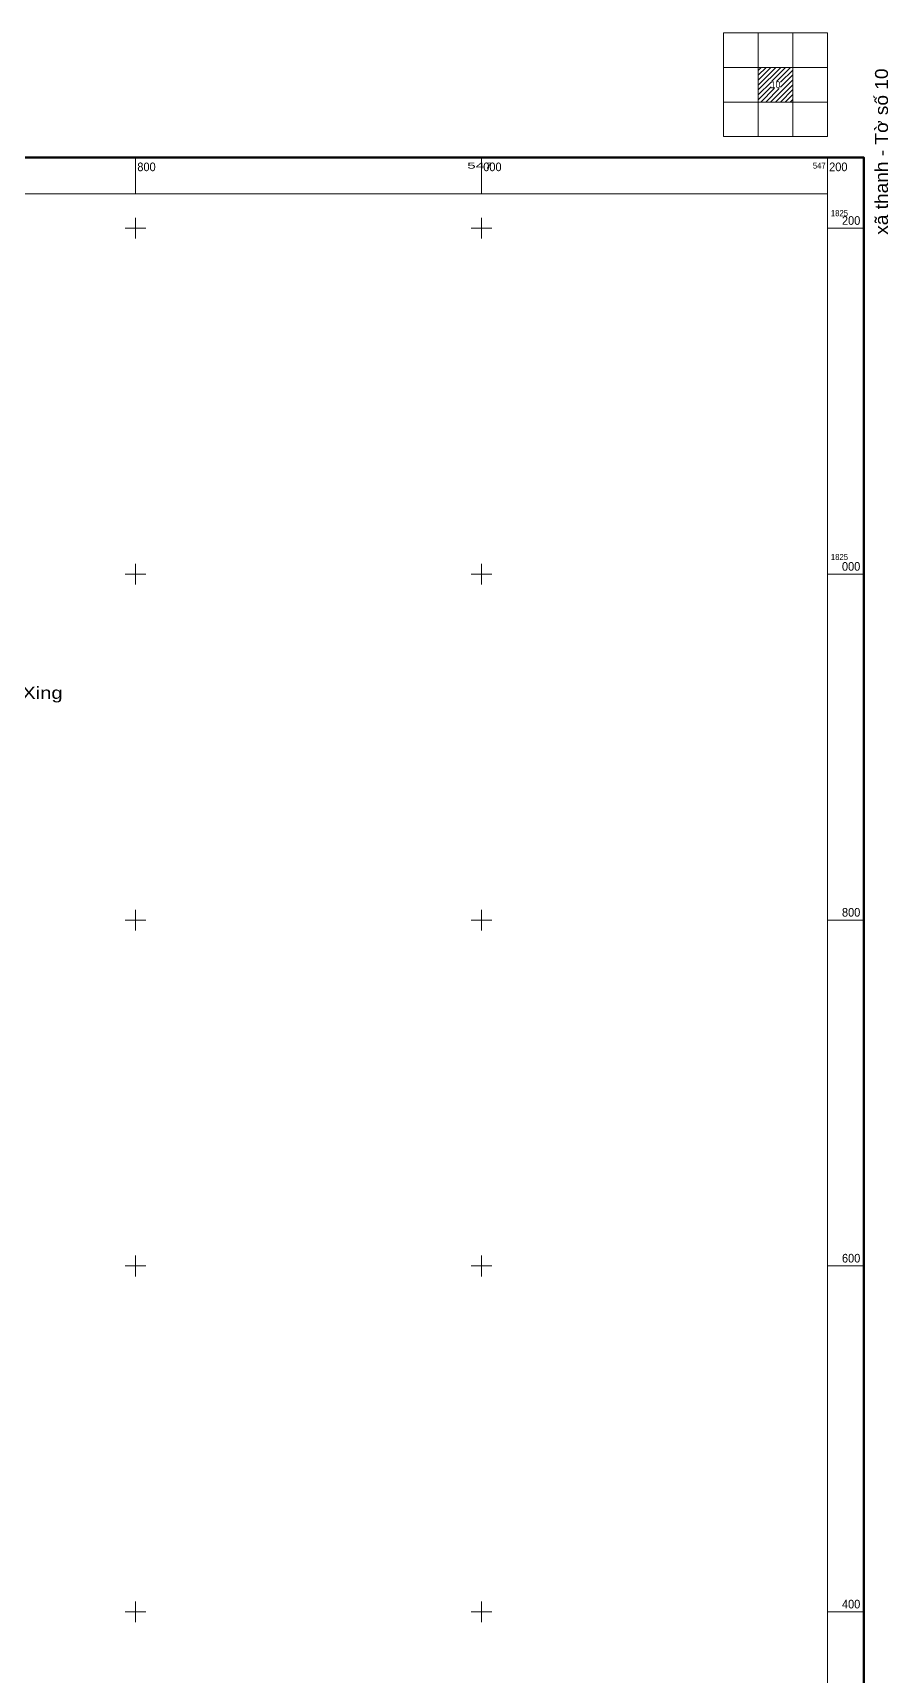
# Model space of a CAD drawing. Header units: metres. Extents: x 545779 to 547235, y 1823638 to 1825358.
# Drawn here: x 546741 to 547235, y 1824363 to 1825313 of the extents above; entities that cross this region are included whole.
import ezdxf
from ezdxf.enums import TextEntityAlignment as Align

# ---------------------------------------------------------------- set-up
doc = ezdxf.new("R2010")
doc.units = ezdxf.units.M
doc.header["$LTSCALE"] = 0.6
doc.layers.add('48', color=7, linetype='Continuous')
doc.layers.add('62', color=7, linetype='Continuous', lineweight=13)

msp = doc.modelspace()

# ---------------------------------------------------------------- linework, layer by layer
at = {"layer": '62'}
for p, q in [((547160, 1825253), (547160, 1825313)), ((547140, 1825293), (547200, 1825293)), ((547160, 1825291.29), (547161.71, 1825293)), ((547160, 1825288.46), (547164.54, 1825293)), ((547160, 1825285.63), (547167.37, 1825293)), ((547160, 1825282.8), (547170.2, 1825293)), ((547160, 1825279.97), (547173.03, 1825293)), ((547167.73, 1825284.88), (547175.85, 1825293)), ((547170.56, 1825284.88), (547178.68, 1825293)), ((547172.95, 1825284.43), (547180, 1825291.49)), ((547172.95, 1825281.61), (547180, 1825288.66)), ((547160, 1825277.15), (547167.38, 1825284.53)), ((547160, 1825274.32), (547167.38, 1825281.7)), ((547161.51, 1825273), (547169.29, 1825280.78)), ((547164.34, 1825273), (547172.12, 1825280.78)), ((547167.17, 1825273), (547180, 1825285.83)), ((547170, 1825273), (547180, 1825283)), ((547172.83, 1825273), (547180, 1825280.17)), ((547140, 1825253), (547140, 1825273)), ((547140, 1825273), (547200, 1825273)), ((547175.65, 1825273), (547180, 1825277.35)), ((547178.48, 1825273), (547180, 1825274.52)), ((547180, 1825253), (547180, 1825273)), ((547140, 1825253), (547160, 1825253)), ((547160, 1825253), (547180, 1825253)), ((547180, 1825253), (547200, 1825253)), ((546800, 1825220), (546800, 1825241)), ((547000, 1825220), (547000, 1825241)), ((547200, 1825220), (547200, 1825241)), ((546800, 1825194), (546800, 1825206)), ((547000, 1825194), (547000, 1825206)), ((546794, 1825200), (546806, 1825200)), ((546994, 1825200), (547006, 1825200)), ((547200, 1825200), (547221, 1825200)), ((546800, 1824994), (546800, 1825006)), ((547000, 1824994), (547000, 1825006)), ((546794, 1825000), (546806, 1825000)), ((546994, 1825000), (547006, 1825000)), ((547200, 1825000), (547221, 1825000)), ((546800, 1824794), (546800, 1824806)), ((547000, 1824794), (547000, 1824806)), ((546794, 1824800), (546806, 1824800)), ((546994, 1824800), (547006, 1824800)), ((547200, 1824800), (547221, 1824800)), ((546800, 1824594), (546800, 1824606)), ((547000, 1824594), (547000, 1824606)), ((546794, 1824600), (546806, 1824600)), ((546994, 1824600), (547006, 1824600)), ((547200, 1824600), (547221, 1824600)), ((546800, 1824394), (546800, 1824406)), ((547000, 1824394), (547000, 1824406)), ((546794, 1824400), (546806, 1824400)), ((546994, 1824400), (547006, 1824400)), ((547200, 1824400), (547221, 1824400))]:
    msp.add_line(p, q, dxfattribs=at)
for points in [[(547140, 1825273), (547140, 1825293), (547140, 1825313), (547160, 1825313), (547180, 1825313), (547200, 1825313)], [(547180, 1825273), (547180, 1825293), (547180, 1825313)], [(547200, 1825253), (547200, 1825273), (547200, 1825293), (547200, 1825313)]]:
    msp.add_lwpolyline(points, dxfattribs=at)
at = {"layer": '62', "lineweight": 158}
msp.add_lwpolyline([(545779, 1825241), (547221, 1825241), (547221, 1823779), (545779, 1823779)], close=True, dxfattribs=at)
at = {"layer": '62'}
msp.add_lwpolyline([(545800, 1825220), (547200, 1825220), (547200, 1823800), (545800, 1823800)], close=True, dxfattribs=at)

# ---------------------------------------------------------------- texts
at = {"layer": '48', "width": 1.25}
msp.add_text('xã A Xing', height=7, dxfattribs=at).set_placement((546757.81, 1824927.9), align=Align.RIGHT)
at = {"layer": '62', "width": 1.1}
msp.add_text('xã thanh - Tờ số 10', height=7.5, rotation=90, dxfattribs=at).set_placement((547235, 1825292.4), align=Align.RIGHT)
at = {"layer": '62', "width": 0.95}
msp.add_text('10', height=4, dxfattribs=at).set_placement((547170, 1825281), align=Align.CENTER)
for s, height, p in [('800', 5, (546801, 1825233)), ('000', 5, (547001, 1825233)), ('200', 5, (547201, 1825233)), ('1825', 3.5, (547202, 1825207)), ('1825', 3.5, (547202, 1825008.19))]:
    msp.add_text(s, height=height, dxfattribs=at).set_placement(p)
at = {"layer": '62'}
for s, height, width, p in [('547', 3.5, 1.9, (547006.53, 1825234.5)), ('547', 3.5, 0.95, (547199, 1825234.5)), ('200', 5, 0.95, (547219, 1825202)), ('000', 5, 0.95, (547219, 1825002)), ('800', 5, 0.95, (547219, 1824802)), ('600', 5, 0.95, (547219, 1824602)), ('400', 5, 0.95, (547219, 1824402))]:
    msp.add_text(s, height=height, dxfattribs=dict(at, width=width)).set_placement(p, align=Align.RIGHT)

doc.saveas('drawing.dxf')
